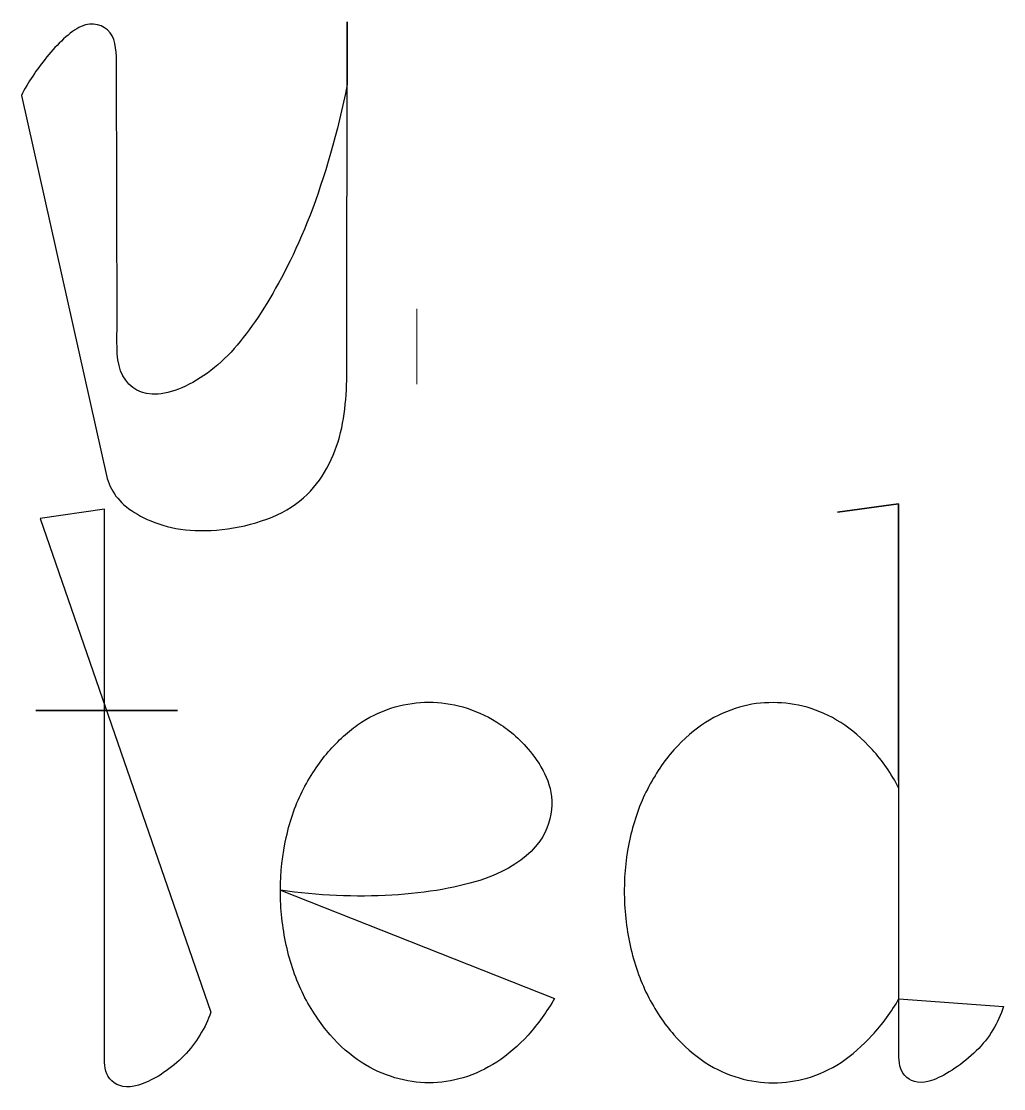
# Model space of a CAD drawing. Header units: centimetres. Extents: x -9.8 to 9.8, y -7.2 to 7.2.
# Drawn here: x -4.33 to -3.851, y 6.584 to 7.105 of the extents above; entities that cross this region are included whole.
import ezdxf

# ---------------------------------------------------------------- set-up
doc = ezdxf.new("R2010")
doc.units = ezdxf.units.CM
doc.header["$MEASUREMENT"] = 0
doc.layers.add('Layer 1', color=7, linetype='Continuous')

msp = doc.modelspace()

# ---------------------------------------------------------------- linework, layer by layer
at = {"layer": 'Layer 1', "color": 7}
for points, knots in [([(-4.32988, 7.06854), (-4.32663, 7.07521), (-4.32245, 7.08111), (-4.3175, 7.0874), (-4.3175, 7.0874), (-4.31237, 7.09349), (-4.30626, 7.09978), (-4.30075, 7.10227), (-4.30075, 7.10227), (-4.29503, 7.10476), (-4.28988, 7.10304), (-4.28665, 7.09923), (-4.28665, 7.09923), (-4.28361, 7.09523), (-4.28342, 7.08894), (-4.28342, 7.08341), (-4.28342, 7.08341), (-4.28342, 7.08341), (-4.28323, 6.95464), (-4.28323, 6.95464), (-4.28323, 6.95464), (-4.28323, 6.94665), (-4.28379, 6.93808), (-4.28037, 6.93197), (-4.28037, 6.93197), (-4.27693, 6.92588), (-4.27143, 6.92244), (-4.26322, 6.92303), (-4.26322, 6.92303), (-4.2552, 6.92359), (-4.24454, 6.92856), (-4.23578, 6.93599), (-4.23578, 6.93599), (-4.22665, 6.94321), (-4.21922, 6.95314), (-4.2116, 6.96494), (-4.2116, 6.96494), (-4.20398, 6.97732), (-4.19636, 6.99161), (-4.18911, 7.01029), (-4.18911, 7.01029), (-4.18205, 7.02857), (-4.17559, 7.05106), (-4.17101, 7.07392), (-4.17101, 7.07392), (-4.17101, 7.07392), (-4.17102, 7.10453), (-4.17102, 7.10453), (-4.17102, 7.10453), (-4.17102, 7.10453), (-4.17121, 6.93443), (-4.17121, 6.93443), (-4.17121, 6.93443), (-4.17121, 6.92205), (-4.17216, 6.90929), (-4.17616, 6.89765), (-4.17616, 6.89765), (-4.18055, 6.88582), (-4.18682, 6.87535), (-4.19825, 6.86794), (-4.19825, 6.86794), (-4.20968, 6.86069), (-4.22606, 6.8567), (-4.23997, 6.85651), (-4.23997, 6.85651), (-4.25386, 6.85611), (-4.26532, 6.85974), (-4.27331, 6.8645), (-4.27331, 6.8645), (-4.28133, 6.86889), (-4.28588, 6.87498), (-4.28799, 6.88183), (-4.28799, 6.88183), (-4.28799, 6.88183), (-4.32988, 7.06854), (-4.32988, 7.06854)], [0, 0, 0, 0, 0.05, 0.05, 0.05, 0.05, 0.1, 0.1, 0.1, 0.1, 0.15, 0.15, 0.15, 0.15, 0.2, 0.2, 0.2, 0.2, 0.25, 0.25, 0.25, 0.25, 0.3, 0.3, 0.3, 0.3, 0.35, 0.35, 0.35, 0.35, 0.4, 0.4, 0.4, 0.4, 0.45, 0.45, 0.45, 0.45, 0.5, 0.5, 0.5, 0.5, 0.55, 0.55, 0.55, 0.55, 0.6, 0.6, 0.6, 0.6, 0.65, 0.65, 0.65, 0.65, 0.7, 0.7, 0.7, 0.7, 0.75, 0.75, 0.75, 0.75, 0.8, 0.8, 0.8, 0.8, 0.85, 0.85, 0.85, 0.85, 0.9, 0.9, 0.9, 0.9, 1, 1, 1, 1]), ([(-4.32988, 7.06854), (-4.32988, 7.06854), (-4.32988, 7.06854), (-4.32988, 7.06854), (-4.32988, 7.06854), (-4.32988, 7.06854), (-4.32988, 7.06854), (-4.32988, 7.06854)], [0, 0, 0, 0, 0.333333, 0.333333, 0.333333, 0.333333, 1, 1, 1, 1]), ([(-3.90202, 6.62828), (-3.90564, 6.6218), (-3.91022, 6.61571), (-3.91498, 6.61055), (-3.91498, 6.61055), (-3.91974, 6.60542), (-3.92506, 6.60084), (-3.93022, 6.59721), (-3.93022, 6.59721), (-3.93556, 6.59377), (-3.94109, 6.59131), (-3.94678, 6.58959), (-3.94678, 6.58959), (-3.95212, 6.58806), (-3.95765, 6.58731), (-3.96334, 6.58731), (-3.96334, 6.58731), (-3.97437, 6.58731), (-3.98562, 6.59035), (-3.99649, 6.59723), (-3.99649, 6.59723), (-4.00183, 6.60085), (-4.00697, 6.60522), (-4.01173, 6.61075), (-4.01173, 6.61075), (-4.01649, 6.61609), (-4.02086, 6.62276), (-4.02467, 6.63017), (-4.02467, 6.63017), (-4.02829, 6.63742), (-4.03115, 6.6456), (-4.03306, 6.65417), (-4.03306, 6.65417), (-4.03497, 6.66293), (-4.03592, 6.67187), (-4.03592, 6.68103), (-4.03592, 6.68103), (-4.03592, 6.68979), (-4.03497, 6.69857), (-4.03306, 6.70693), (-4.03306, 6.70693), (-4.03115, 6.71513), (-4.0283, 6.72331), (-4.02467, 6.73035), (-4.02467, 6.73035), (-4.02086, 6.73778), (-4.01647, 6.74427), (-4.01173, 6.74959), (-4.01173, 6.74959), (-4.00676, 6.75512), (-4.00162, 6.75949), (-3.9963, 6.76293), (-3.9963, 6.76293), (-3.99096, 6.76634), (-3.98545, 6.76883), (-3.97974, 6.77036), (-3.97974, 6.77036), (-3.9744, 6.77208), (-3.96889, 6.77264), (-3.96336, 6.77264), (-3.96336, 6.77264), (-3.95233, 6.77264), (-3.94127, 6.76978), (-3.93039, 6.76293), (-3.93039, 6.76293), (-3.92505, 6.75949), (-3.91973, 6.75512), (-3.91496, 6.74959), (-3.91496, 6.74959), (-3.9102, 6.74446), (-3.90562, 6.73797), (-3.90221, 6.73112), (-3.90221, 6.73112), (-3.90221, 6.73112), (-3.90221, 6.8696), (-3.90221, 6.8696), (-3.90221, 6.8696), (-3.90221, 6.8696), (-3.93192, 6.86542), (-3.93192, 6.86542), (-3.93192, 6.86542), (-3.93192, 6.86542), (-3.90221, 6.8696), (-3.90221, 6.8696), (-3.90221, 6.8696), (-3.90221, 6.8696), (-3.90202, 6.59986), (-3.90202, 6.59986), (-3.90202, 6.59986), (-3.90202, 6.59586), (-3.90088, 6.59205), (-3.89821, 6.58996), (-3.89821, 6.58996), (-3.89535, 6.58747), (-3.89136, 6.58652), (-3.88506, 6.58882), (-3.88506, 6.58882), (-3.87897, 6.5911), (-3.87059, 6.59663), (-3.86429, 6.60292), (-3.86429, 6.60292), (-3.85781, 6.60922), (-3.85363, 6.61663), (-3.85095, 6.62443), (-3.85095, 6.62443), (-3.85095, 6.62443), (-3.90202, 6.62828), (-3.90202, 6.62828)], [0, 0, 0, 0, 0.035714, 0.035714, 0.035714, 0.035714, 0.071429, 0.071429, 0.071429, 0.071429, 0.107143, 0.107143, 0.107143, 0.107143, 0.142857, 0.142857, 0.142857, 0.142857, 0.178571, 0.178571, 0.178571, 0.178571, 0.214286, 0.214286, 0.214286, 0.214286, 0.25, 0.25, 0.25, 0.25, 0.285714, 0.285714, 0.285714, 0.285714, 0.321429, 0.321429, 0.321429, 0.321429, 0.357143, 0.357143, 0.357143, 0.357143, 0.392857, 0.392857, 0.392857, 0.392857, 0.428571, 0.428571, 0.428571, 0.428571, 0.464286, 0.464286, 0.464286, 0.464286, 0.5, 0.5, 0.5, 0.5, 0.535714, 0.535714, 0.535714, 0.535714, 0.571429, 0.571429, 0.571429, 0.571429, 0.607143, 0.607143, 0.607143, 0.607143, 0.642857, 0.642857, 0.642857, 0.642857, 0.678571, 0.678571, 0.678571, 0.678571, 0.714286, 0.714286, 0.714286, 0.714286, 0.75, 0.75, 0.75, 0.75, 0.785714, 0.785714, 0.785714, 0.785714, 0.821429, 0.821429, 0.821429, 0.821429, 0.857143, 0.857143, 0.857143, 0.857143, 0.892857, 0.892857, 0.892857, 0.892857, 0.928571, 0.928571, 0.928571, 0.928571, 1, 1, 1, 1]), ([(-4.32075, 6.86241), (-4.32075, 6.86241), (-4.28932, 6.86699), (-4.28932, 6.86699), (-4.28932, 6.86699), (-4.28932, 6.86699), (-4.28932, 6.76888), (-4.28932, 6.76888), (-4.28932, 6.76888), (-4.28932, 6.76888), (-4.25368, 6.76888), (-4.25368, 6.76888), (-4.25368, 6.76888), (-4.25368, 6.76888), (-4.32284, 6.76888), (-4.32284, 6.76888), (-4.32284, 6.76888), (-4.32284, 6.76888), (-4.28932, 6.76888), (-4.28932, 6.76888), (-4.28932, 6.76888), (-4.28932, 6.76888), (-4.28932, 6.59724), (-4.28932, 6.59724), (-4.28932, 6.59724), (-4.28932, 6.59343), (-4.28779, 6.58962), (-4.28456, 6.58732), (-4.28456, 6.58732), (-4.28133, 6.58504), (-4.27675, 6.58446), (-4.27046, 6.58695), (-4.27046, 6.58695), (-4.26437, 6.58923), (-4.25657, 6.59438), (-4.25064, 6.60047), (-4.25064, 6.60047), (-4.24455, 6.60677), (-4.24016, 6.61399), (-4.23749, 6.6218), (-4.23749, 6.6218), (-4.23749, 6.6218), (-4.32075, 6.86241), (-4.32075, 6.86241)], [0, 0, 0, 0, 0.083333, 0.083333, 0.083333, 0.083333, 0.166667, 0.166667, 0.166667, 0.166667, 0.25, 0.25, 0.25, 0.25, 0.333333, 0.333333, 0.333333, 0.333333, 0.416667, 0.416667, 0.416667, 0.416667, 0.5, 0.5, 0.5, 0.5, 0.583333, 0.583333, 0.583333, 0.583333, 0.666667, 0.666667, 0.666667, 0.666667, 0.75, 0.75, 0.75, 0.75, 0.833333, 0.833333, 0.833333, 0.833333, 1, 1, 1, 1]), ([(-4.32075, 6.86241), (-4.32075, 6.86241), (-4.32075, 6.86241), (-4.32075, 6.86241), (-4.32075, 6.86241), (-4.32075, 6.86241), (-4.32075, 6.86241), (-4.32075, 6.86241)], [0, 0, 0, 0, 0.333333, 0.333333, 0.333333, 0.333333, 1, 1, 1, 1]), ([(-4.20357, 6.68125), (-4.16756, 6.67572), (-4.12795, 6.67839), (-4.10414, 6.68678), (-4.10414, 6.68678), (-4.08051, 6.69498), (-4.07252, 6.70869), (-4.07138, 6.72049), (-4.07138, 6.72049), (-4.07024, 6.73211), (-4.07596, 6.74163), (-4.08167, 6.74869), (-4.08167, 6.74869), (-4.0872, 6.75554), (-4.0927, 6.75972), (-4.09805, 6.76316), (-4.09805, 6.76316), (-4.10908, 6.76983), (-4.12014, 6.77287), (-4.1312, 6.77287), (-4.1312, 6.77287), (-4.14207, 6.77287), (-4.15329, 6.76983), (-4.16396, 6.76316), (-4.16396, 6.76316), (-4.1693, 6.75954), (-4.17444, 6.75517), (-4.17939, 6.74964), (-4.17939, 6.74964), (-4.18415, 6.7443), (-4.18852, 6.73781), (-4.19233, 6.73059), (-4.19233, 6.73059), (-4.19595, 6.72355), (-4.19881, 6.71554), (-4.20072, 6.70696), (-4.20072, 6.70696), (-4.20263, 6.69876), (-4.20358, 6.69), (-4.20358, 6.68106), (-4.20358, 6.68106), (-4.20358, 6.67212), (-4.20263, 6.66315), (-4.20072, 6.65439), (-4.20072, 6.65439), (-4.19881, 6.64582), (-4.19596, 6.63762), (-4.19233, 6.63018), (-4.19233, 6.63018), (-4.18852, 6.62275), (-4.18413, 6.61626), (-4.17939, 6.61076), (-4.17939, 6.61076), (-4.17463, 6.60523), (-4.16947, 6.60084), (-4.16415, 6.59742), (-4.16415, 6.59742), (-4.15881, 6.5938), (-4.1533, 6.59152), (-4.14777, 6.5898), (-4.14777, 6.5898), (-4.14224, 6.58827), (-4.13653, 6.58731), (-4.13121, 6.58731), (-4.13121, 6.58731), (-4.11997, 6.58731), (-4.10872, 6.59056), (-4.09806, 6.59742), (-4.09806, 6.59742), (-4.09272, 6.60083), (-4.08758, 6.60541), (-4.08282, 6.61057), (-4.08282, 6.61057), (-4.07806, 6.61591), (-4.07367, 6.622), (-4.06986, 6.62848), (-4.06986, 6.62848), (-4.06986, 6.62848), (-4.20357, 6.68125), (-4.20357, 6.68125)], [0, 0, 0, 0, 0.047619, 0.047619, 0.047619, 0.047619, 0.095238, 0.095238, 0.095238, 0.095238, 0.142857, 0.142857, 0.142857, 0.142857, 0.190476, 0.190476, 0.190476, 0.190476, 0.238095, 0.238095, 0.238095, 0.238095, 0.285714, 0.285714, 0.285714, 0.285714, 0.333333, 0.333333, 0.333333, 0.333333, 0.380952, 0.380952, 0.380952, 0.380952, 0.428571, 0.428571, 0.428571, 0.428571, 0.47619, 0.47619, 0.47619, 0.47619, 0.52381, 0.52381, 0.52381, 0.52381, 0.571429, 0.571429, 0.571429, 0.571429, 0.619048, 0.619048, 0.619048, 0.619048, 0.666667, 0.666667, 0.666667, 0.666667, 0.714286, 0.714286, 0.714286, 0.714286, 0.761905, 0.761905, 0.761905, 0.761905, 0.809524, 0.809524, 0.809524, 0.809524, 0.857143, 0.857143, 0.857143, 0.857143, 0.904762, 0.904762, 0.904762, 0.904762, 1, 1, 1, 1]), ([(-4.20357, 6.68125), (-4.20357, 6.68125), (-4.20357, 6.68125), (-4.20357, 6.68125), (-4.20357, 6.68125), (-4.20357, 6.68125), (-4.20357, 6.68125), (-4.20357, 6.68125)], [0, 0, 0, 0, 0.333333, 0.333333, 0.333333, 0.333333, 1, 1, 1, 1]), ([(-3.90202, 6.62828), (-3.90202, 6.62828), (-3.90202, 6.62828), (-3.90202, 6.62828), (-3.90202, 6.62828), (-3.90202, 6.62828), (-3.90202, 6.62828), (-3.90202, 6.62828)], [0, 0, 0, 0, 0.333333, 0.333333, 0.333333, 0.333333, 1, 1, 1, 1])]:
    msp.add_open_spline(points, degree=3, knots=knots, dxfattribs=at)
at = {"layer": 'Layer 1', "color": 9, "lineweight": 0}
for points, knots in [([(-4.32988, 7.06854), (-4.32663, 7.07521), (-4.32245, 7.08111), (-4.3175, 7.0874), (-4.3175, 7.0874), (-4.31237, 7.09349), (-4.30626, 7.09978), (-4.30075, 7.10227), (-4.30075, 7.10227), (-4.29503, 7.10476), (-4.28988, 7.10304), (-4.28665, 7.09923), (-4.28665, 7.09923), (-4.28361, 7.09523), (-4.28342, 7.08894), (-4.28342, 7.08341), (-4.28342, 7.08341), (-4.28342, 7.08341), (-4.28323, 6.95464), (-4.28323, 6.95464), (-4.28323, 6.95464), (-4.28323, 6.94665), (-4.28379, 6.93808), (-4.28037, 6.93197), (-4.28037, 6.93197), (-4.27693, 6.92588), (-4.27143, 6.92244), (-4.26322, 6.92303), (-4.26322, 6.92303), (-4.2552, 6.92359), (-4.24454, 6.92856), (-4.23578, 6.93599), (-4.23578, 6.93599), (-4.22665, 6.94321), (-4.21922, 6.95314), (-4.2116, 6.96494), (-4.2116, 6.96494), (-4.20398, 6.97732), (-4.19636, 6.99161), (-4.18911, 7.01029), (-4.18911, 7.01029), (-4.18205, 7.02857), (-4.17559, 7.05106), (-4.17101, 7.07392), (-4.17101, 7.07392), (-4.17101, 7.07392), (-4.17102, 7.10453), (-4.17102, 7.10453), (-4.17102, 7.10453), (-4.17102, 7.10453), (-4.17121, 6.93443), (-4.17121, 6.93443), (-4.17121, 6.93443), (-4.17121, 6.92205), (-4.17216, 6.90929), (-4.17616, 6.89765), (-4.17616, 6.89765), (-4.18055, 6.88582), (-4.18682, 6.87535), (-4.19825, 6.86794), (-4.19825, 6.86794), (-4.20968, 6.86069), (-4.22606, 6.8567), (-4.23997, 6.85651), (-4.23997, 6.85651), (-4.25386, 6.85611), (-4.26532, 6.85974), (-4.27331, 6.8645), (-4.27331, 6.8645), (-4.28133, 6.86889), (-4.28588, 6.87498), (-4.28799, 6.88183)], [0, 0, 0, 0, 0.052632, 0.052632, 0.052632, 0.052632, 0.105263, 0.105263, 0.105263, 0.105263, 0.157895, 0.157895, 0.157895, 0.157895, 0.210526, 0.210526, 0.210526, 0.210526, 0.263158, 0.263158, 0.263158, 0.263158, 0.315789, 0.315789, 0.315789, 0.315789, 0.368421, 0.368421, 0.368421, 0.368421, 0.421053, 0.421053, 0.421053, 0.421053, 0.473684, 0.473684, 0.473684, 0.473684, 0.526316, 0.526316, 0.526316, 0.526316, 0.578947, 0.578947, 0.578947, 0.578947, 0.631579, 0.631579, 0.631579, 0.631579, 0.684211, 0.684211, 0.684211, 0.684211, 0.736842, 0.736842, 0.736842, 0.736842, 0.789474, 0.789474, 0.789474, 0.789474, 0.842105, 0.842105, 0.842105, 0.842105, 0.894737, 0.894737, 0.894737, 0.894737, 1, 1, 1, 1]), ([(-4.32988, 7.06854), (-4.32988, 7.06854), (-4.32988, 7.06854), (-4.32988, 7.06854), (-4.32988, 7.06854), (-4.32988, 7.06854), (-4.32988, 7.06854), (-4.32988, 7.06854)], [0, 0, 0, 0, 0.333333, 0.333333, 0.333333, 0.333333, 1, 1, 1, 1]), ([(-3.90202, 6.62828), (-3.90564, 6.6218), (-3.91022, 6.61571), (-3.91498, 6.61055), (-3.91498, 6.61055), (-3.91974, 6.60542), (-3.92506, 6.60084), (-3.93022, 6.59721), (-3.93022, 6.59721), (-3.93556, 6.59377), (-3.94109, 6.59131), (-3.94678, 6.58959), (-3.94678, 6.58959), (-3.95212, 6.58806), (-3.95765, 6.58731), (-3.96334, 6.58731), (-3.96334, 6.58731), (-3.97437, 6.58731), (-3.98562, 6.59035), (-3.99649, 6.59723), (-3.99649, 6.59723), (-4.00183, 6.60085), (-4.00697, 6.60522), (-4.01173, 6.61075), (-4.01173, 6.61075), (-4.01649, 6.61609), (-4.02086, 6.62276), (-4.02467, 6.63017), (-4.02467, 6.63017), (-4.02829, 6.63742), (-4.03115, 6.6456), (-4.03306, 6.65417), (-4.03306, 6.65417), (-4.03497, 6.66293), (-4.03592, 6.67187), (-4.03592, 6.68103), (-4.03592, 6.68103), (-4.03592, 6.68979), (-4.03497, 6.69857), (-4.03306, 6.70693), (-4.03306, 6.70693), (-4.03115, 6.71513), (-4.0283, 6.72331), (-4.02467, 6.73035), (-4.02467, 6.73035), (-4.02086, 6.73778), (-4.01647, 6.74427), (-4.01173, 6.74959), (-4.01173, 6.74959), (-4.00676, 6.75512), (-4.00162, 6.75949), (-3.9963, 6.76293), (-3.9963, 6.76293), (-3.99096, 6.76634), (-3.98545, 6.76883), (-3.97974, 6.77036), (-3.97974, 6.77036), (-3.9744, 6.77208), (-3.96889, 6.77264), (-3.96336, 6.77264), (-3.96336, 6.77264), (-3.95233, 6.77264), (-3.94127, 6.76978), (-3.93039, 6.76293), (-3.93039, 6.76293), (-3.92505, 6.75949), (-3.91973, 6.75512), (-3.91496, 6.74959), (-3.91496, 6.74959), (-3.9102, 6.74446), (-3.90562, 6.73797), (-3.90221, 6.73112), (-3.90221, 6.73112), (-3.90221, 6.73112), (-3.90221, 6.8696), (-3.90221, 6.8696), (-3.90221, 6.8696), (-3.90221, 6.8696), (-3.93192, 6.86542), (-3.93192, 6.86542), (-3.93192, 6.86542), (-3.93192, 6.86542), (-3.90221, 6.8696), (-3.90221, 6.8696), (-3.90221, 6.8696), (-3.90221, 6.8696), (-3.90202, 6.59986), (-3.90202, 6.59986), (-3.90202, 6.59986), (-3.90202, 6.59586), (-3.90088, 6.59205), (-3.89821, 6.58996), (-3.89821, 6.58996), (-3.89535, 6.58747), (-3.89136, 6.58652), (-3.88506, 6.58882), (-3.88506, 6.58882), (-3.87897, 6.5911), (-3.87059, 6.59663), (-3.86429, 6.60292), (-3.86429, 6.60292), (-3.85781, 6.60922), (-3.85363, 6.61663), (-3.85095, 6.62443)], [0, 0, 0, 0, 0.037037, 0.037037, 0.037037, 0.037037, 0.074074, 0.074074, 0.074074, 0.074074, 0.111111, 0.111111, 0.111111, 0.111111, 0.148148, 0.148148, 0.148148, 0.148148, 0.185185, 0.185185, 0.185185, 0.185185, 0.222222, 0.222222, 0.222222, 0.222222, 0.259259, 0.259259, 0.259259, 0.259259, 0.296296, 0.296296, 0.296296, 0.296296, 0.333333, 0.333333, 0.333333, 0.333333, 0.37037, 0.37037, 0.37037, 0.37037, 0.407407, 0.407407, 0.407407, 0.407407, 0.444444, 0.444444, 0.444444, 0.444444, 0.481481, 0.481481, 0.481481, 0.481481, 0.518519, 0.518519, 0.518519, 0.518519, 0.555556, 0.555556, 0.555556, 0.555556, 0.592593, 0.592593, 0.592593, 0.592593, 0.62963, 0.62963, 0.62963, 0.62963, 0.666667, 0.666667, 0.666667, 0.666667, 0.703704, 0.703704, 0.703704, 0.703704, 0.740741, 0.740741, 0.740741, 0.740741, 0.777778, 0.777778, 0.777778, 0.777778, 0.814815, 0.814815, 0.814815, 0.814815, 0.851852, 0.851852, 0.851852, 0.851852, 0.888889, 0.888889, 0.888889, 0.888889, 0.925926, 0.925926, 0.925926, 0.925926, 1, 1, 1, 1]), ([(-4.32075, 6.86241), (-4.32075, 6.86241), (-4.28932, 6.86699), (-4.28932, 6.86699), (-4.28932, 6.86699), (-4.28932, 6.86699), (-4.28932, 6.76888), (-4.28932, 6.76888), (-4.28932, 6.76888), (-4.28932, 6.76888), (-4.25368, 6.76888), (-4.25368, 6.76888), (-4.25368, 6.76888), (-4.25368, 6.76888), (-4.32284, 6.76888), (-4.32284, 6.76888), (-4.32284, 6.76888), (-4.32284, 6.76888), (-4.28932, 6.76888), (-4.28932, 6.76888), (-4.28932, 6.76888), (-4.28932, 6.76888), (-4.28932, 6.59724), (-4.28932, 6.59724), (-4.28932, 6.59724), (-4.28932, 6.59343), (-4.28779, 6.58962), (-4.28456, 6.58732), (-4.28456, 6.58732), (-4.28133, 6.58504), (-4.27675, 6.58446), (-4.27046, 6.58695), (-4.27046, 6.58695), (-4.26437, 6.58923), (-4.25657, 6.59438), (-4.25064, 6.60047), (-4.25064, 6.60047), (-4.24455, 6.60677), (-4.24016, 6.61399), (-4.23749, 6.6218)], [0, 0, 0, 0, 0.090909, 0.090909, 0.090909, 0.090909, 0.181818, 0.181818, 0.181818, 0.181818, 0.272727, 0.272727, 0.272727, 0.272727, 0.363636, 0.363636, 0.363636, 0.363636, 0.454545, 0.454545, 0.454545, 0.454545, 0.545455, 0.545455, 0.545455, 0.545455, 0.636364, 0.636364, 0.636364, 0.636364, 0.727273, 0.727273, 0.727273, 0.727273, 0.818182, 0.818182, 0.818182, 0.818182, 1, 1, 1, 1]), ([(-4.32075, 6.86241), (-4.32075, 6.86241), (-4.32075, 6.86241), (-4.32075, 6.86241), (-4.32075, 6.86241), (-4.32075, 6.86241), (-4.32075, 6.86241), (-4.32075, 6.86241)], [0, 0, 0, 0, 0.333333, 0.333333, 0.333333, 0.333333, 1, 1, 1, 1]), ([(-4.20357, 6.68125), (-4.16756, 6.67572), (-4.12795, 6.67839), (-4.10414, 6.68678), (-4.10414, 6.68678), (-4.08051, 6.69498), (-4.07252, 6.70869), (-4.07138, 6.72049), (-4.07138, 6.72049), (-4.07024, 6.73211), (-4.07596, 6.74163), (-4.08167, 6.74869), (-4.08167, 6.74869), (-4.0872, 6.75554), (-4.0927, 6.75972), (-4.09805, 6.76316), (-4.09805, 6.76316), (-4.10908, 6.76983), (-4.12014, 6.77287), (-4.1312, 6.77287), (-4.1312, 6.77287), (-4.14207, 6.77287), (-4.15329, 6.76983), (-4.16396, 6.76316), (-4.16396, 6.76316), (-4.1693, 6.75954), (-4.17444, 6.75517), (-4.17939, 6.74964), (-4.17939, 6.74964), (-4.18415, 6.7443), (-4.18852, 6.73781), (-4.19233, 6.73059), (-4.19233, 6.73059), (-4.19595, 6.72355), (-4.19881, 6.71554), (-4.20072, 6.70696), (-4.20072, 6.70696), (-4.20263, 6.69876), (-4.20358, 6.69), (-4.20358, 6.68106), (-4.20358, 6.68106), (-4.20358, 6.67212), (-4.20263, 6.66315), (-4.20072, 6.65439), (-4.20072, 6.65439), (-4.19881, 6.64582), (-4.19596, 6.63762), (-4.19233, 6.63018), (-4.19233, 6.63018), (-4.18852, 6.62275), (-4.18413, 6.61626), (-4.17939, 6.61076), (-4.17939, 6.61076), (-4.17463, 6.60523), (-4.16947, 6.60084), (-4.16415, 6.59742), (-4.16415, 6.59742), (-4.15881, 6.5938), (-4.1533, 6.59152), (-4.14777, 6.5898), (-4.14777, 6.5898), (-4.14224, 6.58827), (-4.13653, 6.58731), (-4.13121, 6.58731), (-4.13121, 6.58731), (-4.11997, 6.58731), (-4.10872, 6.59056), (-4.09806, 6.59742), (-4.09806, 6.59742), (-4.09272, 6.60083), (-4.08758, 6.60541), (-4.08282, 6.61057), (-4.08282, 6.61057), (-4.07806, 6.61591), (-4.07367, 6.622), (-4.06986, 6.62848)], [0, 0, 0, 0, 0.05, 0.05, 0.05, 0.05, 0.1, 0.1, 0.1, 0.1, 0.15, 0.15, 0.15, 0.15, 0.2, 0.2, 0.2, 0.2, 0.25, 0.25, 0.25, 0.25, 0.3, 0.3, 0.3, 0.3, 0.35, 0.35, 0.35, 0.35, 0.4, 0.4, 0.4, 0.4, 0.45, 0.45, 0.45, 0.45, 0.5, 0.5, 0.5, 0.5, 0.55, 0.55, 0.55, 0.55, 0.6, 0.6, 0.6, 0.6, 0.65, 0.65, 0.65, 0.65, 0.7, 0.7, 0.7, 0.7, 0.75, 0.75, 0.75, 0.75, 0.8, 0.8, 0.8, 0.8, 0.85, 0.85, 0.85, 0.85, 0.9, 0.9, 0.9, 0.9, 1, 1, 1, 1]), ([(-4.20357, 6.68125), (-4.20357, 6.68125), (-4.20357, 6.68125), (-4.20357, 6.68125), (-4.20357, 6.68125), (-4.20357, 6.68125), (-4.20357, 6.68125), (-4.20357, 6.68125)], [0, 0, 0, 0, 0.333333, 0.333333, 0.333333, 0.333333, 1, 1, 1, 1]), ([(-3.90202, 6.62828), (-3.90202, 6.62828), (-3.90202, 6.62828), (-3.90202, 6.62828), (-3.90202, 6.62828), (-3.90202, 6.62828), (-3.90202, 6.62828), (-3.90202, 6.62828)], [0, 0, 0, 0, 0.333333, 0.333333, 0.333333, 0.333333, 1, 1, 1, 1])]:
    msp.add_open_spline(points, degree=3, knots=knots, dxfattribs=at)
at = {"layer": 'Layer 1', "color": 7, "lineweight": 0}
msp.add_open_spline([(-4.1371, 6.96469), (-4.1371, 6.96469), (-4.1371, 6.92794), (-4.1371, 6.92794), (-4.1371, 6.92794), (-4.1371, 6.92794), (-4.1371, 6.96469), (-4.1371, 6.96469)], degree=3, knots=[0, 0, 0, 0, 0.333333, 0.333333, 0.333333, 0.333333, 1, 1, 1, 1], dxfattribs=at)

doc.saveas('drawing.dxf')
